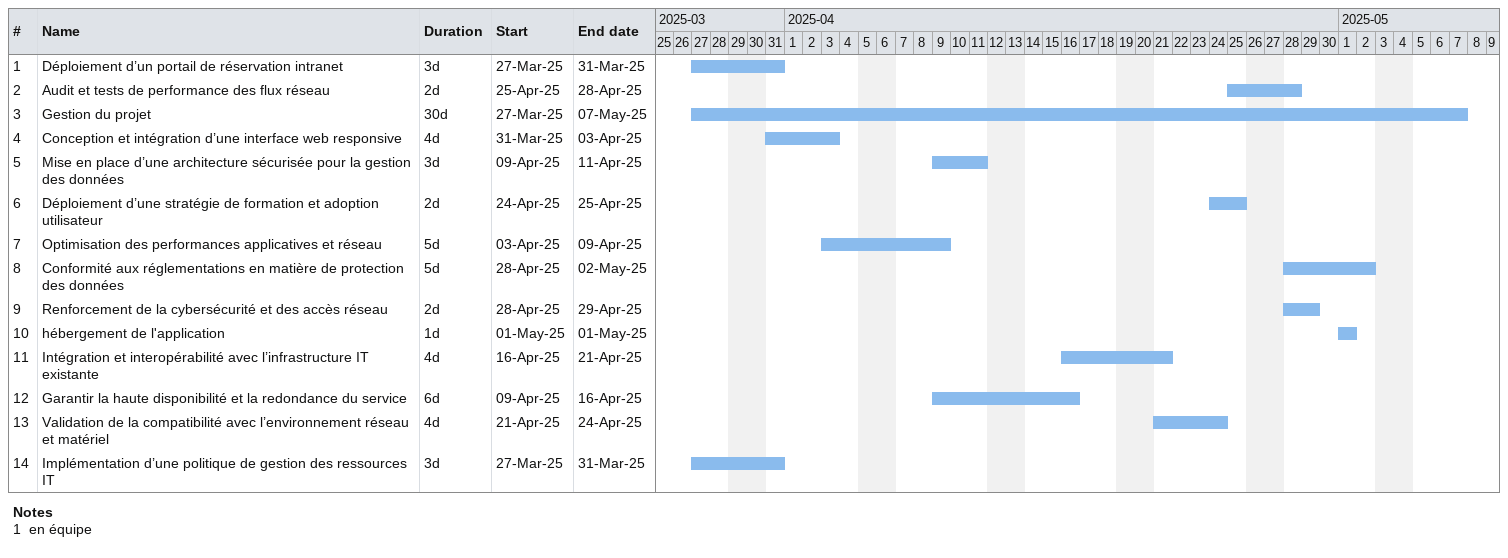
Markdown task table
| ID | Task | Duration | Start | Finish |
|---|---|---|---|---|
| 1 | Déploiement d’un portail de réservation intranet | 3d | 2025-03-27 | 2025-03-31 |
| 2 | Audit et tests de performance des flux réseau | 2d | 2025-04-25 | 2025-04-28 |
| 3 | Gestion du projet | 30d | 2025-03-27 | 2025-05-07 |
| 4 | Conception et intégration d’une interface web responsive | 4d | 2025-03-31 | 2025-04-03 |
| 5 | Mise en place d’une architecture sécurisée pour la gestion des données | 3d | 2025-04-09 | 2025-04-11 |
| 6 | Déploiement d’une stratégie de formation et adoption utilisateur | 2d | 2025-04-24 | 2025-04-25 |
| 7 | Optimisation des performances applicatives et réseau | 5d | 2025-04-03 | 2025-04-09 |
| 8 | Conformité aux réglementations en matière de protection des données | 5d | 2025-04-28 | 2025-05-02 |
| 9 | Renforcement de la cybersécurité et des accès réseau | 2d | 2025-04-28 | 2025-04-29 |
| 10 | hébergement de l'application | 1d | 2025-05-01 | 2025-05-01 |
| 11 | Intégration et interopérabilité avec l’infrastructure IT existante | 4d | 2025-04-16 | 2025-04-21 |
| 12 | Garantir la haute disponibilité et la redondance du service | 6d | 2025-04-09 | 2025-04-16 |
| 13 | Validation de la compatibilité avec l’environnement réseau et matériel | 4d | 2025-04-21 | 2025-04-24 |
| 14 | Implémentation d’une politique de gestion des ressources IT | 3d | 2025-03-27 | 2025-03-31 |

Notes
- 1: en équipe
